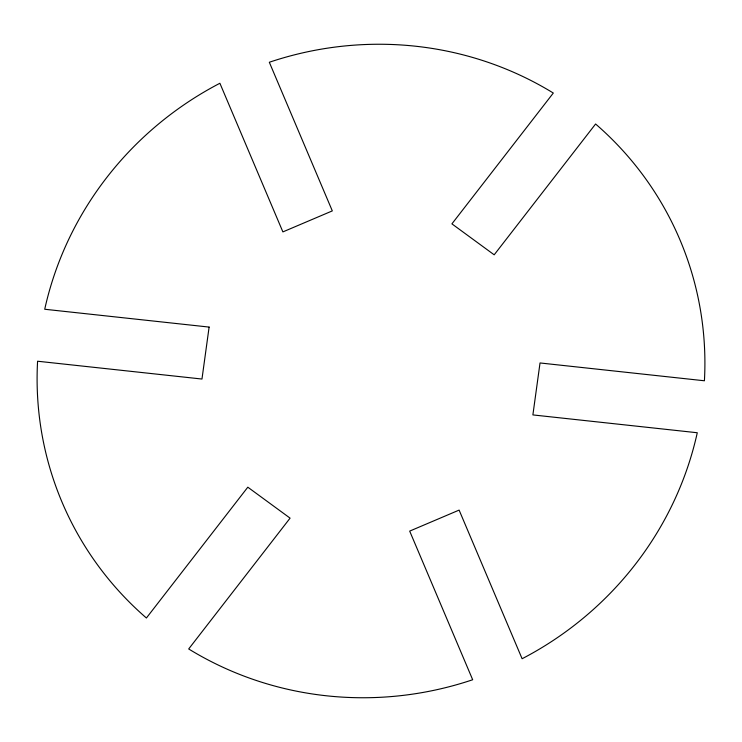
<?xml version="1.0" encoding="UTF-8"?>
<svg xmlns="http://www.w3.org/2000/svg" width="742" height="742" viewBox="0 0 742 742"><rect width="100%" height="100%" fill="white"/><g stroke="black" fill="none" stroke-linecap="round" stroke-linejoin="round"><path stroke-width="1.11" d="M209.114 327.083L201.972 379.041L37.582 361.224A335.644 324.959 -24 0 0 146.406 618.003L247.809 487.188L290.085 518.139L188.691 648.962A335.644 324.959 -24 0 0 472.682 679.746L409.686 531.105L459.113 510.097L522.108 658.738A335.644 324.959 -24 0 0 697.276 432.744L532.886 414.917L540.028 362.959L704.418 380.776A335.644 324.959 -24 0 0 595.594 123.997L494.191 254.812L451.915 223.861L553.309 93.038A335.644 324.959 -24 0 0 269.318 62.254L332.314 210.895L282.887 231.903L219.892 83.262A335.644 324.959 -24 0 0 44.724 309.256L209.114 327.083"/></g></svg>
